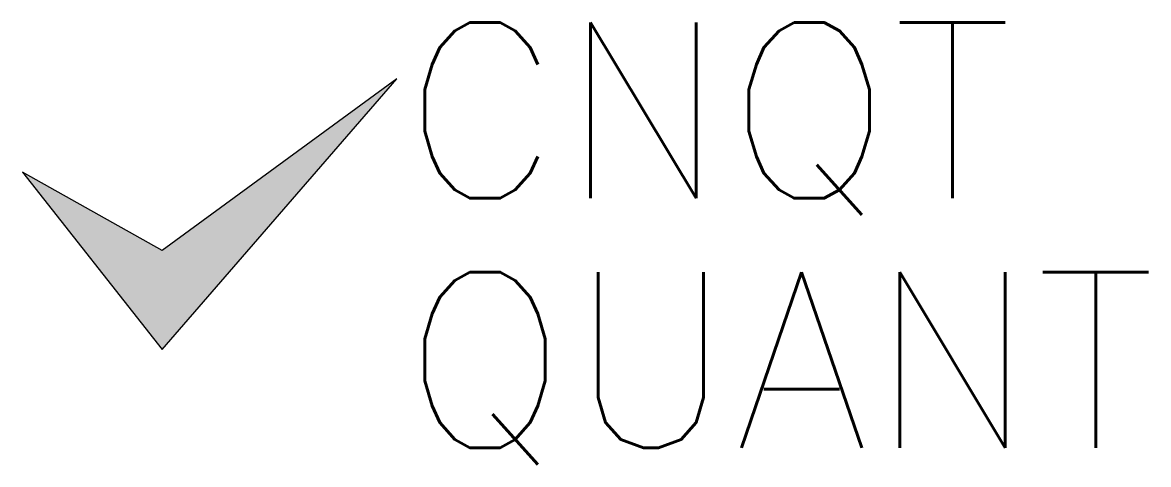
# Model space of a CAD drawing. Header units: millimetres. Extents: x 0.039 to 0.679, y -0.338 to -0.086.
import ezdxf
from ezdxf.enums import TextEntityAlignment as Align

# ---------------------------------------------------------------- set-up
doc = ezdxf.new("R2010")
doc.units = ezdxf.units.MM
doc.header["$LTSCALE"] = 10
doc.layers.add('cnqt', color=7, linetype='Continuous')
doc.styles.add('r80', font='romans.shx')

msp = doc.modelspace()

# ---------------------------------------------------------------- hatches: boundary and pattern name
at = {"layer": 'cnqt'}
msp.add_hatch(color=214, dxfattribs=at).paths.add_polyline_path([(0.11815, -0.21575), (0.03884, -0.17127), (0.11815, -0.27203), (0.25156, -0.11813)])

# ---------------------------------------------------------------- linework, layer by layer
at = {"layer": 'cnqt', "color": 214}
for p, q in [((0.11815, -0.27203), (0.25156, -0.11813)), ((0.25156, -0.11813), (0.11815, -0.21575)), ((0.03884, -0.17127), (0.11815, -0.27203)), ((0.11815, -0.21575), (0.03884, -0.17127))]:
    msp.add_line(p, q, dxfattribs=at)

# ---------------------------------------------------------------- texts
at = {"color": 214, "style": 'r80', "flags": 1}
for tag, text, p in [('CNQT', 'Código', (0.25459, -0.13602)), ('QUANT', 'Quantidade', (0.25459, -0.27803))]:
    msp.add_attdef(tag, text=text, height=0.1, dxfattribs=at).set_placement(p, align=Align.MIDDLE_LEFT)

doc.saveas('drawing.dxf')
